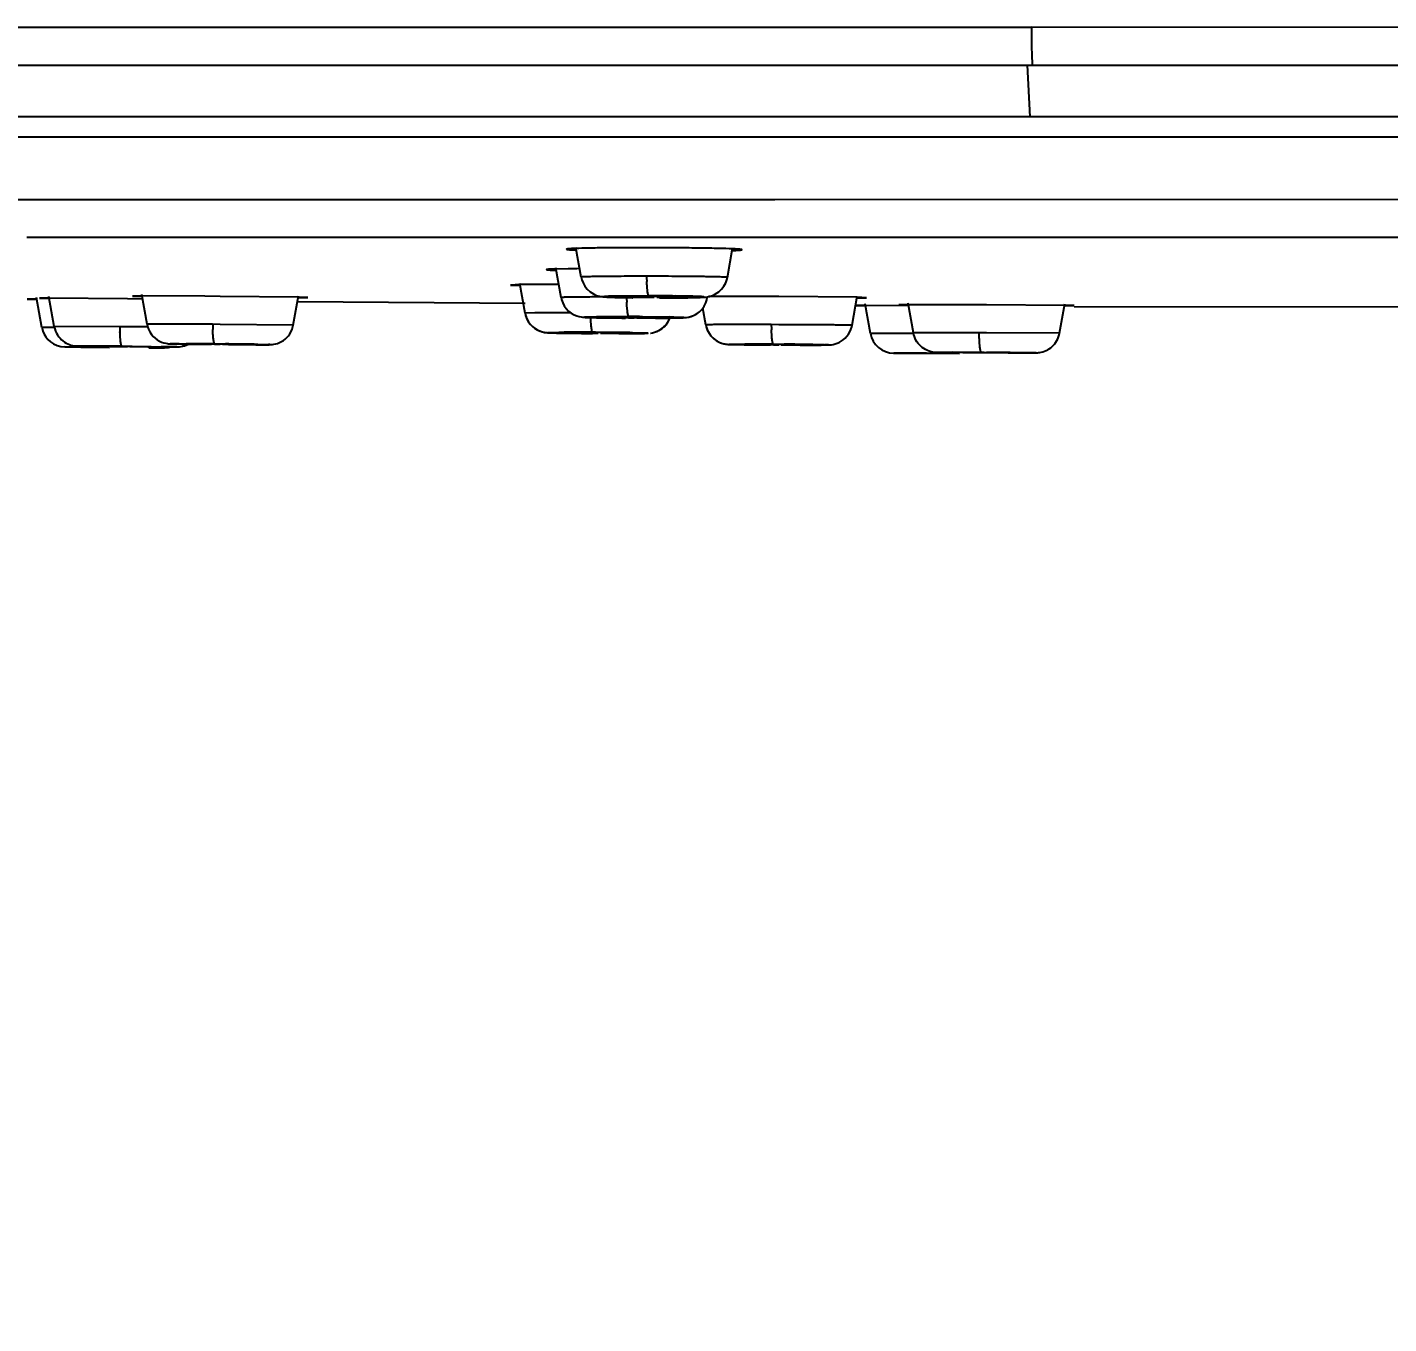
# Model space of a CAD drawing. Header units: millimetres. Extents: x 1236 to 1656, y -100 to 494.
# Drawn here: x 1486.97 to 1492.72, y 386.32 to 391.79 of the extents above; entities that cross this region are included whole.
import ezdxf

# ---------------------------------------------------------------- set-up
doc = ezdxf.new("R2010")
doc.units = ezdxf.units.MM
doc.header["$LTSCALE"] = 0.1
doc.layers.add('DIM', color=3, linetype='Continuous')
doc.styles.get("Standard").update_dxf_attribs({"font": 'arial.ttf'})
doc.dimstyles.new('ISO-25', dxfattribs={"dimtxt": 2.5, "dimasz": 2.5, "dimexe": 1.25, "dimexo": 0.625, "dimtad": 1, "dimlfac": 5, "dimtxsty": 'Standard', "dimcen": 2.5, "dimadec": 0, "dimazin": 0, "dimtfac": 1, "dimtmove": 0, "dimatfit": 3, "dimfxl": 0, "dimarcsym": 0})

# ---------------------------------------------------------------- blocks, each defined once
blk = doc.blocks.new('*D43')
at = {"layer": 'Defpoints', "color": 0}
for p in [(1473.7001, 391.7872), (1513.1783, 391.7885), (1513.1783, 382.0926)]:
    blk.add_point(p, dxfattribs=at)
at = {"layer": 'DIM', "color": 0, "lineweight": -2}
for p, q in [((1473.7001, 391.1622), (1473.7001, 380.8426)), ((1513.1783, 391.1635), (1513.1783, 380.8426)), ((1476.2001, 382.0926), (1510.6783, 382.0926))]:
    blk.add_line(p, q, dxfattribs=at)
at = {"layer": 'DIM', "color": 0}
for points in [[(1476.2001, 382.5093), (1476.2001, 381.676), (1473.7001, 382.0926)], [(1510.6783, 382.5093), (1510.6783, 381.676), (1513.1783, 382.0926)]]:
    blk.add_solid(points, dxfattribs=at)
at = {"layer": 'DIM', "color": 0, "insert": (1493.4392, 383.9941), "char_height": 2.5, "attachment_point": 5}
blk.add_mtext('197', dxfattribs=at)

msp = doc.modelspace()

# ---------------------------------------------------------------- linework, layer by layer
for p, q in [((1491.2116, 391.7923), (1477.2031, 391.7923)), ((1493.4392, 391.792), (1491.2117, 391.7931)), ((1491.192, 391.6327), (1491.2039, 391.4148)), ((1491.1921, 391.6327), (1491.2152, 391.6326)), ((1491.2152, 391.6326), (1493.4393, 391.6332)), ((1491.2039, 391.4147), (1479.9233, 391.4147)), ((1493.4394, 391.4149), (1491.204, 391.4148)), ((1474.1245, 391.3297), (1512.7541, 391.3297)), ((1489.1203, 391.0638), (1486.2625, 391.0639)), ((1489.161, 391.0638), (1489.1203, 391.0638)), ((1489.2051, 391.0638), (1489.161, 391.0638)), ((1489.2457, 391.0639), (1489.2051, 391.0638)), ((1489.5165, 391.0639), (1489.2457, 391.0639)), ((1489.6166, 391.0639), (1489.5165, 391.0639)), ((1489.7167, 391.064), (1489.6166, 391.0639)), ((1489.9024, 391.064), (1489.7167, 391.064)), ((1489.9872, 391.0641), (1489.9024, 391.064)), ((1490.0279, 391.0641), (1489.9872, 391.0641)), ((1490.1259, 391.0641), (1490.0279, 391.0641)), ((1493.028, 391.0651), (1490.1259, 391.0641)), ((1486.9672, 390.906), (1486.9793, 390.906)), ((1486.9793, 390.906), (1487.0202, 390.906)), ((1487.0202, 390.906), (1487.239, 390.9059)), ((1487.239, 390.9059), (1487.2916, 390.9059)), ((1487.2916, 390.9059), (1487.3211, 390.9059)), ((1487.3211, 390.9059), (1487.3391, 390.9059)), ((1487.3391, 390.9059), (1487.3715, 390.9059)), ((1487.3715, 390.9059), (1487.3916, 390.9059)), ((1487.3916, 390.9059), (1487.4125, 390.9059)), ((1487.4125, 390.9059), (1487.439, 390.9059)), ((1487.439, 390.9059), (1487.4916, 390.9059)), ((1487.4916, 390.9059), (1487.6481, 390.9059)), ((1487.6481, 390.9059), (1487.6838, 390.9059)), ((1487.6838, 390.9059), (1487.708, 390.9059)), ((1487.708, 390.9059), (1487.7605, 390.9059)), ((1487.7605, 390.9059), (1487.7837, 390.9059)), ((1487.7837, 390.9059), (1487.8837, 390.9059)), ((1487.8837, 390.9059), (1488.1528, 390.9059)), ((1488.1528, 390.9059), (1488.1937, 390.9059)), ((1488.1937, 390.9059), (1488.2956, 390.9059)), ((1488.2956, 390.9059), (1488.9041, 390.9059)), ((1488.9041, 390.9059), (1488.9684, 390.906)), ((1488.9684, 390.906), (1489.0094, 390.906)), ((1489.0094, 390.906), (1489.185, 390.906)), ((1489.185, 390.906), (1489.2469, 390.906)), ((1489.2469, 390.906), (1489.2802, 390.906)), ((1489.2802, 390.906), (1489.3802, 390.906)), ((1489.3802, 390.906), (1489.4326, 390.9061)), ((1489.4326, 390.9061), (1489.4751, 390.9061)), ((1489.4751, 390.9061), (1489.4802, 390.9061)), ((1489.4802, 390.9061), (1489.5326, 390.9061)), ((1489.5326, 390.9061), (1489.7497, 390.9061)), ((1489.7497, 390.9061), (1489.7569, 390.9061)), ((1489.7569, 390.9061), (1489.773, 390.9061)), ((1489.773, 390.9061), (1489.9872, 390.9062)), ((1489.9872, 390.9062), (1490.0148, 390.9062)), ((1490.0148, 390.9062), (1490.0438, 390.9062)), ((1490.0438, 390.9062), (1490.2438, 390.9063)), ((1490.2438, 390.9063), (1490.2657, 390.9063)), ((1490.2657, 390.9063), (1490.4684, 390.9064)), ((1490.4684, 390.9064), (1490.5133, 390.9064)), ((1490.5133, 390.9064), (1490.5234, 390.9064)), ((1490.5234, 390.9064), (1490.5543, 390.9064)), ((1490.5543, 390.9064), (1490.6089, 390.9064)), ((1490.6089, 390.9064), (1490.6496, 390.9065)), ((1490.6496, 390.9065), (1490.7754, 390.9065)), ((1490.7754, 390.9065), (1491.2087, 390.9067)), ((1491.2087, 390.9067), (1491.2427, 390.9067)), ((1491.2427, 390.9067), (1491.2498, 390.9067)), ((1491.2498, 390.9067), (1491.3906, 390.9068)), ((1491.3906, 390.9068), (1491.4312, 390.9068)), ((1491.4312, 390.9068), (1491.479, 390.9068)), ((1491.479, 390.9068), (1493.01, 390.9073)), ((1489.3083, 390.7377), (1489.2863, 390.8625)), ((1489.926, 390.7366), (1489.9478, 390.8605)), ((1489.2538, 390.7731), (1489.2012, 390.772)), ((1489.2237, 390.6515), (1489.2016, 390.7765)), ((1489.3083, 390.7377), (1489.3083, 390.7377)), ((1489.6172, 390.7413), (1489.5847, 390.7414)), ((1487.4524, 390.6585), (1487.413, 390.6579)), ((1487.413, 390.6579), (1487.4529, 390.6567)), ((1487.4746, 390.5391), (1487.4524, 390.6649)), ((1487.7189, 390.6572), (1487.4524, 390.6585)), ((1488.0923, 390.5354), (1488.114, 390.6584)), ((1489.0488, 390.706), (1489.0097, 390.7043)), ((1489.0097, 390.7043), (1489.0498, 390.7022)), ((1489.0979, 390.7065), (1489.0488, 390.706)), ((1489.0712, 390.586), (1489.0491, 390.7112)), ((1489.2133, 390.707), (1489.1947, 390.707)), ((1489.5948, 390.6588), (1489.4721, 390.658)), ((1490.4525, 390.5344), (1490.4743, 390.658)), ((1487.0078, 390.6443), (1486.9683, 390.6447)), ((1486.9683, 390.6447), (1487.0079, 390.6443)), ((1487.0299, 390.5257), (1487.0077, 390.6517)), ((1487.0603, 390.6487), (1487.0208, 390.6486)), ((1487.0208, 390.6486), (1487.0606, 390.6478)), ((1487.0824, 390.5296), (1487.0602, 390.6556)), ((1487.3916, 390.646), (1487.0603, 390.6487)), ((1487.4559, 390.6453), (1487.3916, 390.646)), ((1487.7838, 390.6566), (1487.7189, 390.6572)), ((1488.114, 390.6527), (1487.7838, 390.6566)), ((1488.1098, 390.6346), (1489.0716, 390.6277)), ((1488.1137, 390.6509), (1488.1534, 390.6514)), ((1488.1534, 390.6514), (1488.114, 390.6527)), ((1489.2237, 390.6515), (1489.2237, 390.6515)), ((1489.409, 390.6541), (1489.3887, 390.654)), ((1489.5192, 390.6552), (1489.5173, 390.6548)), ((1489.5812, 390.6565), (1489.5192, 390.6552)), ((1489.6277, 390.6525), (1489.7073, 390.6534)), ((1489.7073, 390.6534), (1489.7153, 390.6538)), ((1489.7153, 390.6538), (1489.7172, 390.6542)), ((1489.8413, 390.6499), (1489.7959, 390.6517)), ((1489.8348, 390.5364), (1489.8224, 390.6071)), ((1490.1438, 390.6556), (1490.079, 390.6559)), ((1490.4744, 390.6525), (1490.1438, 390.6556)), ((1490.4687, 390.6179), (1490.5083, 390.6177)), ((1490.4746, 390.6178), (1490.4687, 390.6179)), ((1490.474, 390.65), (1490.5137, 390.651)), ((1490.5137, 390.651), (1490.4744, 390.6525)), ((1490.5082, 390.6177), (1490.4746, 390.6178)), ((1490.5302, 390.4997), (1490.5081, 390.6248)), ((1490.691, 390.6169), (1490.5082, 390.6177)), ((1490.6896, 390.6211), (1490.6502, 390.6208)), ((1490.6502, 390.6208), (1490.6898, 390.6202)), ((1490.7116, 390.5027), (1490.6895, 390.6278)), ((1491.0206, 390.6203), (1490.9558, 390.6205)), ((1491.351, 390.6185), (1491.0206, 390.6203)), ((1491.3293, 390.5011), (1491.3511, 390.6249)), ((1491.3905, 390.618), (1491.351, 390.6185)), ((1491.351, 390.6177), (1491.3905, 390.618)), ((1491.3905, 390.6144), (1493.1111, 390.6112)), ((1489.112, 390.5871), (1489.0713, 390.586)), ((1489.1876, 390.5875), (1489.112, 390.5871)), ((1489.389, 390.5711), (1489.5101, 390.5715)), ((1489.4346, 390.5688), (1489.4326, 390.5685)), ((1489.4967, 390.5697), (1489.4346, 390.5688)), ((1489.5224, 390.5697), (1489.5326, 390.5696)), ((1489.5429, 390.5665), (1489.5326, 390.5665)), ((1489.6755, 390.5651), (1489.554, 390.5647)), ((1489.5552, 390.5713), (1489.6764, 390.5699)), ((1489.5685, 390.5665), (1489.6226, 390.567)), ((1489.6226, 390.567), (1489.6306, 390.5674)), ((1489.6306, 390.5674), (1489.6326, 390.5677)), ((1487.0332, 390.5257), (1487.03, 390.5257)), ((1487.0824, 390.5254), (1487.0332, 390.5257)), ((1487.3595, 390.5283), (1487.0825, 390.5296)), ((1487.3916, 390.5281), (1487.3595, 390.5283)), ((1487.4499, 390.5277), (1487.3916, 390.5281)), ((1487.478, 390.5275), (1487.4499, 390.5277)), ((1487.7516, 390.5386), (1487.4747, 390.5391)), ((1487.7838, 390.5384), (1487.7516, 390.5386)), ((1488.0923, 390.5354), (1487.7838, 390.5384)), ((1489.1667, 390.5031), (1489.1701, 390.5029)), ((1489.2822, 390.503), (1489.2802, 390.5028)), ((1489.2802, 390.5028), (1489.3569, 390.5013)), ((1489.3445, 390.5035), (1489.2822, 390.503)), ((1489.3802, 390.5034), (1489.3701, 390.5035)), ((1489.416, 390.501), (1489.4702, 390.5013)), ((1489.4802, 390.5018), (1489.4653, 390.5024)), ((1489.4702, 390.5013), (1489.4782, 390.5015)), ((1489.4782, 390.5015), (1489.4802, 390.5018)), ((1489.5703, 390.5002), (1489.5766, 390.5004)), ((1489.8349, 390.5365), (1489.8369, 390.5274)), ((1490.1438, 390.537), (1490.1115, 390.5371)), ((1490.6447, 390.4994), (1490.5302, 390.4997)), ((1490.7124, 390.4992), (1490.6447, 390.4994)), ((1490.9883, 390.5026), (1490.7116, 390.5028)), ((1491.0206, 390.5025), (1490.9883, 390.5026)), ((1491.3293, 390.5011), (1491.0206, 390.5025)), ((1487.1105, 390.4447), (1487.1273, 390.4431)), ((1487.1935, 390.4424), (1487.1274, 390.4431)), ((1487.1274, 390.4431), (1487.195, 390.4424)), ((1487.1835, 390.4468), (1487.1916, 390.4467)), ((1487.1916, 390.4467), (1487.227, 390.4462)), ((1487.2288, 390.4421), (1487.1935, 390.4424)), ((1487.195, 390.4424), (1487.2305, 390.4421)), ((1487.227, 390.4462), (1487.3181, 390.4451)), ((1487.2305, 390.4421), (1487.2707, 390.4417)), ((1487.2391, 390.442), (1487.3163, 390.4412)), ((1487.2707, 390.4417), (1487.2916, 390.4415)), ((1487.2937, 390.446), (1487.2916, 390.4459)), ((1487.2916, 390.4459), (1487.3674, 390.4449)), ((1487.3563, 390.4455), (1487.2937, 390.446)), ((1487.3181, 390.4451), (1487.3675, 390.4446)), ((1487.3821, 390.4453), (1487.3563, 390.4455)), ((1487.3674, 390.4449), (1487.3916, 390.4447)), ((1487.3688, 390.4457), (1487.413, 390.4453)), ((1487.3916, 390.4452), (1487.3821, 390.4453)), ((1487.412, 390.445), (1487.3916, 390.4452)), ((1487.4012, 390.4446), (1487.4269, 390.4443)), ((1487.4916, 390.444), (1487.412, 390.445)), ((1487.413, 390.4453), (1487.5345, 390.444)), ((1487.4269, 390.4443), (1487.4814, 390.444)), ((1487.4772, 390.4436), (1487.503, 390.4434)), ((1487.4814, 390.444), (1487.4895, 390.4439)), ((1487.4818, 390.4396), (1487.544, 390.439)), ((1487.4895, 390.4439), (1487.4916, 390.444)), ((1487.503, 390.4434), (1487.5518, 390.443)), ((1487.548, 390.4389), (1487.5097, 390.4393)), ((1487.544, 390.439), (1487.548, 390.4389)), ((1487.5518, 390.443), (1487.58, 390.4428)), ((1487.58, 390.4428), (1487.5921, 390.4428)), ((1487.5833, 390.456), (1487.5906, 390.4558)), ((1487.5906, 390.4558), (1487.6045, 390.4556)), ((1487.5921, 390.4428), (1487.5981, 390.4428)), ((1487.5981, 390.4428), (1487.601, 390.4428)), ((1487.6045, 390.4556), (1487.6224, 390.4553)), ((1487.6224, 390.4553), (1487.6452, 390.4549)), ((1487.6452, 390.4549), (1487.6736, 390.4546)), ((1487.6736, 390.4546), (1487.7072, 390.4542)), ((1487.6858, 390.4556), (1487.6838, 390.4555)), ((1487.6838, 390.4555), (1487.7597, 390.4543)), ((1487.7484, 390.4554), (1487.6858, 390.4556)), ((1487.7072, 390.4542), (1487.7453, 390.4538)), ((1487.7741, 390.4552), (1487.7484, 390.4554)), ((1487.7597, 390.4543), (1487.7838, 390.4541)), ((1487.761, 390.4559), (1487.8053, 390.4556)), ((1487.7838, 390.4551), (1487.7741, 390.4552)), ((1487.8044, 390.455), (1487.7838, 390.4551)), ((1487.7935, 390.454), (1487.8192, 390.4538)), ((1487.8838, 390.4537), (1487.8044, 390.455)), ((1487.8192, 390.4538), (1487.8736, 390.4536)), ((1487.8736, 390.4536), (1487.8817, 390.4536)), ((1487.8817, 390.4536), (1487.8838, 390.4537)), ((1487.9075, 390.4526), (1487.9336, 390.4525)), ((1487.9336, 390.4525), (1487.9549, 390.4524)), ((1487.9549, 390.4524), (1487.9665, 390.4524)), ((1487.9665, 390.4524), (1487.976, 390.4524)), ((1487.976, 390.4524), (1487.9835, 390.4525)), ((1487.9835, 390.4525), (1487.9894, 390.4525)), ((1489.9547, 390.453), (1489.9664, 390.4528)), ((1489.9664, 390.4528), (1489.9805, 390.4526)), ((1489.9805, 390.4526), (1489.9967, 390.4524)), ((1489.9967, 390.4524), (1490.0152, 390.4521)), ((1490.0152, 390.4521), (1490.0357, 390.4519)), ((1490.0357, 390.4519), (1490.0583, 390.4517)), ((1490.0459, 390.4534), (1490.0439, 390.4533)), ((1490.0439, 390.4533), (1490.1205, 390.4522)), ((1490.1081, 390.4537), (1490.0459, 390.4534)), ((1490.0583, 390.4517), (1490.0825, 390.4515)), ((1490.0825, 390.4515), (1490.1084, 390.4514)), ((1490.1205, 390.4522), (1490.1439, 390.452)), ((1490.1213, 390.4545), (1490.1656, 390.4543)), ((1490.1438, 390.4535), (1490.1337, 390.4536)), ((1490.1652, 390.4534), (1490.1438, 390.4535)), ((1490.2438, 390.4523), (1490.1652, 390.4534)), ((1490.1796, 390.4519), (1490.2338, 390.452)), ((1490.2338, 390.452), (1490.2418, 390.4522)), ((1490.2418, 390.4522), (1490.2438, 390.4523)), ((1490.2695, 390.4509), (1490.29, 390.4509)), ((1490.29, 390.4509), (1490.3077, 390.451)), ((1490.3077, 390.451), (1490.3225, 390.4511)), ((1490.3225, 390.4511), (1490.3345, 390.4512)), ((1490.6283, 390.4171), (1490.7712, 390.4165)), ((1490.6295, 390.417), (1490.7709, 390.4165)), ((1490.6597, 390.4169), (1490.6295, 390.417)), ((1490.6888, 390.4168), (1490.6597, 390.4169)), ((1490.7676, 390.4165), (1490.6888, 390.4168)), ((1490.7687, 390.4165), (1490.8168, 390.4163)), ((1490.7709, 390.4165), (1490.8168, 390.4164)), ((1490.7712, 390.4165), (1490.8168, 390.4163)), ((1490.8142, 390.4195), (1490.8168, 390.4163)), ((1490.8168, 390.4163), (1490.861, 390.4161)), ((1490.8493, 390.4162), (1490.8749, 390.4161)), ((1490.9427, 390.4192), (1490.8517, 390.4196)), ((1490.861, 390.4161), (1490.9068, 390.4159)), ((1490.8749, 390.4161), (1490.8967, 390.416)), ((1490.9226, 390.4198), (1490.9206, 390.4197)), ((1490.9206, 390.4197), (1490.9975, 390.4192)), ((1490.9848, 390.4197), (1490.9226, 390.4198)), ((1491.0104, 390.4196), (1490.9848, 390.4197)), ((1490.9958, 390.4227), (1490.9982, 390.4199)), ((1490.9975, 390.4192), (1491.0206, 390.4191)), ((1490.9982, 390.4199), (1491.0424, 390.4198)), ((1491.0104, 390.4196), (1491.0206, 390.4196)), ((1491.0421, 390.4195), (1491.0206, 390.4196)), ((1491.0307, 390.419), (1491.0564, 390.4189)), ((1491.1206, 390.4189), (1491.0421, 390.4195)), ((1491.0424, 390.4198), (1491.164, 390.4192)), ((1491.1105, 390.4189), (1491.1186, 390.4189)), ((1491.112, 390.4184), (1491.1649, 390.4183)), ((1491.1186, 390.4189), (1491.1206, 390.4189)), ((1491.1649, 390.4183), (1491.2023, 390.4183)), ((1491.2023, 390.4183), (1491.2192, 390.4183)), ((1491.2192, 390.4183), (1491.2276, 390.4184)), ((1491.2276, 390.4184), (1491.2305, 390.4184))]:
    msp.add_line(p, q)
for points in [[(1489.3084, 390.7377), (1489.311, 390.7267), (1489.3162, 390.713), (1489.3239, 390.6992), (1489.3341, 390.6864), (1489.3466, 390.6753), (1489.3601, 390.6666), (1489.3737, 390.6606), (1489.3857, 390.6571), (1489.394, 390.6556), (1489.4004, 390.6548), (1489.4058, 390.6543), (1489.411, 390.654), (1489.4169, 390.6536), (1489.4236, 390.6533), (1489.4314, 390.653), (1489.4402, 390.6527), (1489.4501, 390.6524), (1489.4611, 390.6521), (1489.4731, 390.6518), (1489.4863, 390.6516), (1489.5009, 390.6513), (1489.5167, 390.6511), (1489.5251, 390.651)], [(1489.8764, 390.6667), (1489.8897, 390.6756), (1489.9017, 390.6869), (1489.9114, 390.6996), (1489.9188, 390.7132), (1489.9237, 390.7267), (1489.9259, 390.7366)], [(1489.7828, 390.6514), (1489.7932, 390.6517), (1489.8024, 390.6519), (1489.8105, 390.6522), (1489.8175, 390.6525), (1489.8237, 390.6529), (1489.8291, 390.6532), (1489.8347, 390.6538), (1489.8416, 390.6547), (1489.8504, 390.6564), (1489.8627, 390.6602), (1489.8764, 390.6667)], [(1489.2237, 390.6515), (1489.2257, 390.6428), (1489.2302, 390.6297), (1489.2368, 390.6169), (1489.2452, 390.6051), (1489.2553, 390.5946), (1489.2664, 390.5859), (1489.2782, 390.5791), (1489.2895, 390.5743), (1489.2996, 390.5714), (1489.3079, 390.5697), (1489.3136, 390.569), (1489.318, 390.5686), (1489.3221, 390.5683), (1489.3262, 390.568), (1489.3309, 390.5678), (1489.3361, 390.5676), (1489.342, 390.5674), (1489.3486, 390.5672), (1489.356, 390.5669), (1489.3641, 390.5667)], [(1489.6971, 390.6504), (1489.7141, 390.6505), (1489.73, 390.6506), (1489.7449, 390.6508), (1489.7587, 390.651), (1489.7714, 390.6512), (1489.7828, 390.6514)], [(1489.8083, 390.5917), (1489.8194, 390.603), (1489.8284, 390.6156), (1489.8352, 390.6289), (1489.8396, 390.6421), (1489.8413, 390.6499)], [(1489.0712, 390.586), (1489.0742, 390.5739), (1489.0793, 390.5605), (1489.0863, 390.5483), (1489.0946, 390.5374), (1489.1039, 390.528), (1489.114, 390.5203), (1489.1247, 390.5141), (1489.1352, 390.5095), (1489.1452, 390.5064), (1489.1537, 390.5046), (1489.1595, 390.5038), (1489.164, 390.5033)], [(1489.0713, 390.586), (1489.0738, 390.5751), (1489.0788, 390.5619), (1489.0854, 390.5497), (1489.0934, 390.5388), (1489.1025, 390.5294), (1489.1123, 390.5215), (1489.1227, 390.5151), (1489.1331, 390.5103), (1489.1433, 390.5069), (1489.152, 390.5049), (1489.1583, 390.5039), (1489.1632, 390.5034), (1489.1676, 390.5031)], [(1489.3641, 390.5667), (1489.3729, 390.5665), (1489.3824, 390.5663), (1489.3925, 390.5661), (1489.4033, 390.566), (1489.4147, 390.5658), (1489.4268, 390.5656), (1489.4394, 390.5655), (1489.4526, 390.5653), (1489.4664, 390.5652), (1489.4806, 390.5651), (1489.4953, 390.565)], [(1489.6182, 390.5051), (1489.6284, 390.5087), (1489.6385, 390.5135), (1489.6485, 390.5198), (1489.658, 390.5276), (1489.6669, 390.5369), (1489.6749, 390.5478), (1489.6814, 390.5599), (1489.6863, 390.5731)], [(1489.6219, 390.5647), (1489.6374, 390.5648), (1489.652, 390.5649), (1489.6655, 390.565), (1489.6781, 390.5651), (1489.6897, 390.5652), (1489.7002, 390.5654)], [(1489.7002, 390.5654), (1489.7096, 390.5656), (1489.718, 390.5658), (1489.7254, 390.566)], [(1489.7254, 390.566), (1489.7319, 390.5662), (1489.7374, 390.5664), (1489.7424, 390.5667), (1489.747, 390.567), (1489.7524, 390.5675), (1489.7604, 390.5687), (1489.7704, 390.5711), (1489.7827, 390.5755), (1489.7959, 390.5825), (1489.8083, 390.5917)], [(1489.7543, 390.5677), (1489.763, 390.5692), (1489.7735, 390.572), (1489.7851, 390.5766), (1489.7971, 390.5833), (1489.8085, 390.5918)], [(1487.03, 390.5257), (1487.0308, 390.5217), (1487.0343, 390.5093), (1487.0397, 390.4971), (1487.0469, 390.4852), (1487.056, 390.4741), (1487.067, 390.4641)], [(1487.0825, 390.5296), (1487.0827, 390.5284), (1487.085, 390.5189), (1487.0881, 390.5099), (1487.0919, 390.5015), (1487.0964, 390.4936), (1487.1015, 390.4863), (1487.1071, 390.4797), (1487.113, 390.4736), (1487.1193, 390.4683), (1487.1258, 390.4636), (1487.1326, 390.4595), (1487.1394, 390.4561), (1487.1462, 390.4532), (1487.1529, 390.451), (1487.1595, 390.4493), (1487.1656, 390.4482), (1487.1707, 390.4475), (1487.1747, 390.4472), (1487.1769, 390.447), (1487.1782, 390.447), (1487.1795, 390.4469), (1487.1807, 390.4469), (1487.1835, 390.4468)], [(1487.4747, 390.5391), (1487.4767, 390.53), (1487.481, 390.5177), (1487.4866, 390.5063), (1487.4934, 390.4962), (1487.5009, 390.4873), (1487.5091, 390.4797), (1487.5177, 390.4732), (1487.5267, 390.4679), (1487.5359, 390.4636), (1487.5449, 390.4605), (1487.5536, 390.4584), (1487.5608, 390.4572), (1487.5654, 390.4567), (1487.5685, 390.4565), (1487.5708, 390.4564), (1487.5728, 390.4563), (1487.575, 390.4562), (1487.5774, 390.4561), (1487.5833, 390.456)], [(1487.9894, 390.4525), (1487.9918, 390.4526), (1487.994, 390.4526), (1487.9965, 390.4527), (1487.9997, 390.4529), (1488.004, 390.4533), (1488.0105, 390.4541), (1488.0181, 390.4557), (1488.0259, 390.4581), (1488.0341, 390.4612), (1488.0423, 390.4653), (1488.0503, 390.4702), (1488.0578, 390.476), (1488.065, 390.4825), (1488.0716, 390.49), (1488.0777, 390.4984), (1488.0831, 390.5077), (1488.0875, 390.5179), (1488.0909, 390.5288), (1488.0923, 390.5354)], [(1489.1697, 390.5029), (1489.1731, 390.5028), (1489.1769, 390.5026), (1489.1812, 390.5025), (1489.1861, 390.5023), (1489.1917, 390.5022), (1489.1979, 390.502), (1489.2048, 390.5018), (1489.2124, 390.5017)], [(1489.2124, 390.5017), (1489.2205, 390.5015), (1489.2292, 390.5014), (1489.2385, 390.5012), (1489.2484, 390.5011), (1489.2591, 390.5009), (1489.2705, 390.5008), (1489.2827, 390.5006), (1489.2957, 390.5005), (1489.3094, 390.5004), (1489.3237, 390.5002), (1489.3386, 390.5001), (1489.3569, 390.5)], [(1489.4673, 390.4996), (1489.4827, 390.4996), (1489.4972, 390.4996), (1489.5107, 390.4997), (1489.5232, 390.4997), (1489.5348, 390.4998), (1489.5452, 390.4999)], [(1489.5452, 390.4999), (1489.5546, 390.5), (1489.5629, 390.5001), (1489.5703, 390.5002)], [(1489.5766, 390.5004), (1489.5821, 390.5005), (1489.5869, 390.5007), (1489.5911, 390.5008)], [(1489.6016, 390.5017), (1489.609, 390.5029), (1489.6182, 390.5051)], [(1489.6021, 390.5017), (1489.6094, 390.5029), (1489.6188, 390.5053)], [(1489.6188, 390.5053), (1489.6292, 390.509), (1489.6392, 390.5139), (1489.6491, 390.5202), (1489.6585, 390.528), (1489.6673, 390.5373), (1489.6687, 390.5394)], [(1489.8349, 390.5365), (1489.8376, 390.5252), (1489.8424, 390.5124), (1489.8486, 390.5007), (1489.856, 390.4904), (1489.8642, 390.4816), (1489.873, 390.4741), (1489.8824, 390.4678), (1489.892, 390.4628), (1489.9017, 390.4589), (1489.9107, 390.4564), (1489.9185, 390.4549), (1489.9248, 390.4541), (1489.9287, 390.4538), (1489.9318, 390.4536), (1489.9348, 390.4535), (1489.9378, 390.4534), (1489.9413, 390.4533), (1489.9452, 390.4532), (1489.9547, 390.453)], [(1489.8369, 390.5274), (1489.8413, 390.5148), (1489.847, 390.5033), (1489.854, 390.493), (1489.8617, 390.4841), (1489.87, 390.4764), (1489.8789, 390.4699), (1489.8881, 390.4646), (1489.8975, 390.4604), (1489.9065, 390.4575), (1489.9148, 390.4555), (1489.9217, 390.4545), (1489.926, 390.454), (1489.9267, 390.454)], [(1490.3345, 390.4512), (1490.3395, 390.4512), (1490.3439, 390.4513), (1490.3477, 390.4514), (1490.3511, 390.4514), (1490.3541, 390.4515), (1490.3571, 390.4517), (1490.3608, 390.4519), (1490.3665, 390.4525), (1490.3736, 390.4537), (1490.3816, 390.4556), (1490.3903, 390.4586), (1490.3988, 390.4624), (1490.4073, 390.4672), (1490.4156, 390.473), (1490.4235, 390.4799), (1490.4309, 390.4878), (1490.4375, 390.4967), (1490.4431, 390.5064), (1490.4477, 390.5168), (1490.4511, 390.5278), (1490.4525, 390.5344)], [(1491.2305, 390.4184), (1491.2317, 390.4184), (1491.2333, 390.4185), (1491.2359, 390.4186), (1491.2397, 390.4189), (1491.2454, 390.4196), (1491.252, 390.4208), (1491.2589, 390.4225), (1491.2659, 390.4249), (1491.2727, 390.4277), (1491.2794, 390.4311), (1491.2859, 390.4351), (1491.2922, 390.4396), (1491.2982, 390.4446), (1491.3038, 390.4502), (1491.3091, 390.4564), (1491.314, 390.4631), (1491.3184, 390.4702), (1491.3222, 390.4779), (1491.3253, 390.486), (1491.3279, 390.4945), (1491.3293, 390.5011)], [(1487.067, 390.4641), (1487.0799, 390.4557), (1487.0944, 390.449), (1487.1105, 390.4447)], [(1487.5481, 390.4389), (1487.5648, 390.4401), (1487.5759, 390.4429)], [(1487.601, 390.4428), (1487.6025, 390.4429), (1487.6043, 390.4429), (1487.6071, 390.443), (1487.6121, 390.4434), (1487.6184, 390.4443), (1487.6254, 390.4458), (1487.6327, 390.4478), (1487.6398, 390.4505)], [(1487.6398, 390.4505), (1487.6467, 390.4537), (1487.6489, 390.4549)], [(1487.8659, 390.4528), (1487.877, 390.4527), (1487.9075, 390.4526)], [(1490.2338, 390.4509), (1490.2463, 390.4509), (1490.2695, 390.4509)]]:
    msp.add_lwpolyline(points)
for centre, radius, start, end in [((1489.5549, 367.9985), 22.8635, 89.84365, 89.98789), ((1489.3821, 381.3418), 9.4321, 90.48808, 90.7792), ((1489.2479, 389.0604), 1.7123, 91.56067, 91.96985), ((1490.4229, 390.7561), 0.8383, 181.00441, 182.47588), ((1489.2137, 374.9356), 15.7714, 90.06887, 90.42047), ((1489.5886, 380.5815), 10.0773, 89.32257, 89.96468), ((1489.6277, 398.3689), 7.7186, 268.9467, 269.24519), ((1490.3595, 390.6679), 0.8594, 180.92009, 182.3593), ((1489.6036, 386.0434), 4.6131, 89.96046, 90.27831), ((1489.6306, 395.4838), 4.8313, 269.53204, 269.84175), ((1489.6034, 385.6752), 4.9813, 89.84108, 89.96131), ((1489.6037, 385.7924), 4.8641, 89.58114, 89.84092), ((1489.9402, 367.9961), 22.6601, 89.95469, 90.2358), ((1489.9261, 350.8423), 39.8139, 89.78004, 89.95393), ((1490.6714, 319.4289), 71.1922, 89.771065, 89.985359), ((1489.2525, 363.5352), 27.0524, 89.97602, 90.13757), ((1489.5086, 384.6974), 5.8723, 89.8661, 90.11604), ((1489.557, 396.7379), 6.1715, 269.55309, 269.77381), ((1489.4794, 377.2267), 13.3449, 89.67441, 89.86799), ((1489.5082, 384.3804), 6.1893, 89.57226, 89.77355), ((1489.5566, 396.4388), 5.8724, 269.8661, 270.11604), ((1488.208, 390.5352), 0.8485, 180.46499, 181.96871), ((1488.5973, 390.5465), 0.8457, 180.53937, 182.04543), ((1489.2966, 378.1394), 12.3655, 89.71718, 90.27916), ((1489.3373, 382.4412), 8.0623, 89.7667, 89.94893), ((1489.4245, 398.9716), 8.4706, 269.54284, 269.70048), ((1489.2838, 372.2037), 18.3012, 89.6301, 89.76886), ((1489.3362, 382.0768), 8.4267, 89.52307, 89.70085), ((1489.4232, 398.5634), 8.0624, 269.76671, 269.94894), ((1489.2811, 372.4626), 18.0424, 89.34284, 89.6161), ((1489.3673, 385.3239), 5.1795, 89.0908, 89.5679), ((1489.4191, 388.5337), 1.9692, 88.65691, 89.11735), ((1489.4762, 399.1389), 8.6393, 270.07428, 270.31007), ((1489.3782, 381.3134), 9.191, 89.09428, 89.31541), ((1490.9472, 390.5485), 0.8358, 180.78402, 182.30635), ((1490.6287, 390.517), 0.1, 189.92352, 269.73554), ((1486.8592, 337.7013), 52.7468, 89.4465, 89.57836), ((1487.5339, 364.1887), 26.2682, 89.50463, 89.76936), ((1487.5033, 358.2539), 32.2031, 89.24654, 89.46267), ((1490.0325, 371.6429), 18.8118, 89.72935, 90.09878), ((1490.0828, 378.1837), 12.2699, 89.76188, 89.88164), ((1490.2049, 402.7218), 12.27, 269.76189, 269.88164), ((1490.0327, 367.3141), 23.1406, 89.37002, 89.67094), ((1490.7868, 335.2868), 55.1335, 89.78037, 89.90642), ((1491.1099, 407.5724), 17.1536, 269.82121, 270.00216)]:
    msp.add_arc(centre, radius, start, end)
for points, knots in [([(1491.2152, 391.6326), (1491.2139, 391.6575), (1491.2122, 391.7106), (1491.2116, 391.7638), (1491.2116, 391.7921)], [0, 0, 0, 0, 0.468496, 1, 1, 1, 1]), ([(1474.1563, 391.6329), (1474.2057, 391.6307), (1474.2826, 391.628), (1474.391, 391.6276), (1474.4864, 391.6291), (1474.5973, 391.6313), (1474.7287, 391.6332), (1474.8864, 391.6344), (1475.0769, 391.6347), (1475.3074, 391.6342), (1475.5848, 391.6336), (1475.9149, 391.6333), (1476.4704, 391.633), (1477.307, 391.6327), (1478.2341, 391.6326), (1479.0766, 391.6327), (1479.7724, 391.6331), (1480.5019, 391.6336), (1481.2586, 391.634), (1482.0367, 391.6339), (1482.8316, 391.6337), (1483.6397, 391.6331), (1484.4582, 391.6326), (1485.2849, 391.6325), (1486.1181, 391.6327), (1486.9563, 391.633), (1488.0811, 391.6331), (1489.4934, 391.6331), (1490.625, 391.6329), (1491.192, 391.6327)], [0, 0, 0, 0, 0.008693, 0.013563, 0.019077, 0.025498, 0.033098, 0.042221, 0.053265, 0.066647, 0.082803, 0.102116, 0.124783, 0.180626, 0.249442, 0.288037, 0.329006, 0.371968, 0.416503, 0.462256, 0.508988, 0.556479, 0.60457, 0.653132, 0.702062, 0.751286, 0.800738, 0.900141, 1, 1, 1, 1]), ([(1489.2869, 390.8588), (1489.2839, 390.8587), (1489.2781, 390.8585), (1489.27, 390.8581), (1489.2631, 390.8577), (1489.2574, 390.8573), (1489.253, 390.8569), (1489.2499, 390.8566), (1489.248, 390.8562), (1489.2472, 390.8559), (1489.2469, 390.8557), (1489.2469, 390.8556)], [0, 0, 0, 0, 0.229843, 0.430709, 0.602001, 0.743131, 0.853528, 0.932714, 0.980757, 0.993502, 1, 1, 1, 1]), ([(1489.2469, 390.8556), (1489.2469, 390.8555), (1489.2472, 390.8553), (1489.2477, 390.8551), (1489.2485, 390.8549), (1489.2502, 390.8546), (1489.2531, 390.8542), (1489.2575, 390.8538), (1489.2632, 390.8534), (1489.2701, 390.853), (1489.2781, 390.8525), (1489.2839, 390.8523), (1489.287, 390.8522)], [0, 0, 0, 0, 0.006802, 0.019962, 0.040513, 0.068686, 0.148175, 0.258636, 0.39966, 0.570645, 0.770969, 1, 1, 1, 1]), ([(1489.5597, 390.862), (1489.5316, 390.862), (1489.4782, 390.8619), (1489.4034, 390.8613), (1489.3406, 390.8603), (1489.3031, 390.8594), (1489.2869, 390.8588)], [0, 0, 0, 0, 0.308568, 0.58768, 0.822514, 1, 1, 1, 1]), ([(1489.9478, 390.857), (1489.9285, 390.8578), (1489.883, 390.8591), (1489.8064, 390.8605), (1489.7156, 390.8615), (1489.6509, 390.8618), (1489.6172, 390.8619)], [0, 0, 0, 0, 0.175201, 0.412751, 0.695023, 1, 1, 1, 1]), ([(1489.9471, 390.8503), (1489.9502, 390.8504), (1489.9559, 390.8506), (1489.9639, 390.851), (1489.9707, 390.8514), (1489.9764, 390.8518), (1489.9808, 390.8522), (1489.9838, 390.8525), (1489.9855, 390.8528), (1489.9864, 390.853), (1489.9869, 390.8532), (1489.9872, 390.8534), (1489.9872, 390.8535)], [0, 0, 0, 0, 0.227057, 0.425988, 0.596124, 0.736805, 0.847448, 0.927875, 0.956788, 0.978232, 0.992385, 1, 1, 1, 1]), ([(1489.9872, 390.8535), (1489.9873, 390.8537), (1489.9861, 390.8542), (1489.9846, 390.8544), (1489.9813, 390.8549), (1489.9771, 390.8553), (1489.9714, 390.8558), (1489.9646, 390.8562), (1489.9566, 390.8566), (1489.9508, 390.8569), (1489.9478, 390.857)], [0, 0, 0, 0, 0.016925, 0.063439, 0.14179, 0.251891, 0.393286, 0.565461, 0.76788, 1, 1, 1, 1]), ([(1489.189, 390.7717), (1489.1869, 390.7716), (1489.183, 390.7714), (1489.1776, 390.7712), (1489.173, 390.771), (1489.1692, 390.7707), (1489.1662, 390.7705), (1489.1642, 390.7702), (1489.1629, 390.77), (1489.1624, 390.7698), (1489.1622, 390.7697), (1489.1622, 390.7696)], [0, 0, 0, 0, 0.231991, 0.434132, 0.605861, 0.746629, 0.856124, 0.93436, 0.981548, 0.993873, 1, 1, 1, 1]), ([(1489.1622, 390.7696), (1489.1622, 390.7695), (1489.1625, 390.7694), (1489.163, 390.7692), (1489.1638, 390.7691), (1489.165, 390.7689), (1489.1664, 390.7687), (1489.169, 390.7685), (1489.173, 390.7682), (1489.1787, 390.7678), (1489.1856, 390.7675), (1489.1937, 390.7671), (1489.1995, 390.7669), (1489.2026, 390.7668)], [0, 0, 0, 0, 0.006103, 0.019059, 0.039582, 0.067821, 0.103838, 0.147643, 0.2584, 0.399577, 0.570616, 0.770949, 1, 1, 1, 1]), ([(1489.5847, 390.7414), (1489.5663, 390.7414), (1489.5303, 390.7414), (1489.486, 390.7412), (1489.4525, 390.741), (1489.4294, 390.7408), (1489.4078, 390.7406), (1489.388, 390.7404), (1489.3701, 390.7401), (1489.3543, 390.7399), (1489.3407, 390.7395), (1489.3308, 390.7393), (1489.3241, 390.739), (1489.32, 390.7389), (1489.3165, 390.7387), (1489.3136, 390.7385), (1489.3114, 390.7383), (1489.3098, 390.7381), (1489.3088, 390.738), (1489.3084, 390.7379), (1489.3083, 390.7378), (1489.3083, 390.7377)], [0, 0, 0, 0, 0.200267, 0.390675, 0.479758, 0.563724, 0.641937, 0.713761, 0.778572, 0.835865, 0.885202, 0.926143, 0.943329, 0.958263, 0.970929, 0.981312, 0.989402, 0.995189, 0.998675, 0.999575, 1, 1, 1, 1]), ([(1489.5948, 390.6588), (1489.5942, 390.6589), (1489.5934, 390.6599), (1489.5926, 390.6614), (1489.5915, 390.6641), (1489.5904, 390.6689), (1489.5891, 390.676), (1489.5879, 390.685), (1489.5865, 390.6998), (1489.5858, 390.7116), (1489.5854, 390.7199)], [0, 0, 0, 0, 0.02935, 0.053127, 0.084161, 0.169872, 0.287044, 0.433433, 0.605414, 1, 1, 1, 1]), ([(1489.926, 390.7366), (1489.926, 390.7366), (1489.9258, 390.7367), (1489.9255, 390.7368), (1489.9251, 390.7369), (1489.9241, 390.737), (1489.9224, 390.7372), (1489.9198, 390.7374), (1489.9165, 390.7376), (1489.9124, 390.7378), (1489.9077, 390.738), (1489.9, 390.7383), (1489.8886, 390.7386), (1489.8731, 390.739), (1489.8551, 390.7394), (1489.8348, 390.7397), (1489.8125, 390.74), (1489.7882, 390.7403), (1489.7623, 390.7406), (1489.7252, 390.7409), (1489.6767, 390.7412), (1489.6373, 390.7413), (1489.6172, 390.7413)], [0, 0, 0, 0, 0.000449, 0.001413, 0.002962, 0.005105, 0.011176, 0.019614, 0.030395, 0.043494, 0.058884, 0.076537, 0.118511, 0.168999, 0.227438, 0.293264, 0.3659, 0.444652, 0.528767, 0.617489, 0.805359, 1, 1, 1, 1]), ([(1489.4721, 390.658), (1489.467, 390.6579), (1489.4573, 390.6578), (1489.4437, 390.6574), (1489.4337, 390.6571), (1489.4266, 390.6569), (1489.4222, 390.6567), (1489.4183, 390.6565), (1489.4149, 390.6563), (1489.4121, 390.6561), (1489.4099, 390.6559), (1489.4083, 390.6557), (1489.4072, 390.6555), (1489.4068, 390.6553), (1489.4066, 390.6552), (1489.4066, 390.655), (1489.4068, 390.6549), (1489.4071, 390.6548), (1489.4075, 390.6547), (1489.4081, 390.6546), (1489.4092, 390.6545), (1489.4109, 390.6543), (1489.4134, 390.654), (1489.4165, 390.6538), (1489.4202, 390.6536), (1489.4244, 390.6534), (1489.4312, 390.6531), (1489.441, 390.6527), (1489.4599, 390.6522), (1489.4751, 390.6519), (1489.4858, 390.6517)], [0, 0, 0, 0, 0.106447, 0.200191, 0.280078, 0.314605, 0.345427, 0.372477, 0.395687, 0.41499, 0.430322, 0.441632, 0.448938, 0.451125, 0.452412, 0.453185, 0.454452, 0.456614, 0.459747, 0.463873, 0.469001, 0.48228, 0.499605, 0.520979, 0.546357, 0.575657, 0.608798, 0.686272, 0.778115, 1, 1, 1, 1]), ([(1489.6389, 390.6503), (1489.65, 390.6503), (1489.6718, 390.6503), (1489.7035, 390.6505), (1489.733, 390.6507), (1489.7595, 390.651), (1489.7821, 390.6515), (1489.7983, 390.6519), (1489.809, 390.6523), (1489.8152, 390.6526), (1489.8201, 390.6529), (1489.8236, 390.6532), (1489.8258, 390.6535), (1489.8268, 390.6537), (1489.8272, 390.6538), (1489.8272, 390.654), (1489.8271, 390.6541), (1489.8269, 390.6542), (1489.8265, 390.6543), (1489.8258, 390.6545), (1489.8247, 390.6546), (1489.8233, 390.6548), (1489.8215, 390.655), (1489.8194, 390.6551), (1489.8159, 390.6554), (1489.8107, 390.6557), (1489.8035, 390.656), (1489.7951, 390.6563), (1489.7815, 390.6567), (1489.7618, 390.6572), (1489.7358, 390.6577), (1489.7174, 390.658), (1489.7077, 390.6581)], [0, 0, 0, 0, 0.10792, 0.212005, 0.308807, 0.395354, 0.469545, 0.529412, 0.553519, 0.573584, 0.589495, 0.601141, 0.608439, 0.61047, 0.611486, 0.611762, 0.612143, 0.612748, 0.613607, 0.616121, 0.61972, 0.624411, 0.630198, 0.637084, 0.645067, 0.664269, 0.687674, 0.715148, 0.746555, 0.820433, 0.906252, 1, 1, 1, 1]), ([(1489.3887, 390.654), (1489.3768, 390.654), (1489.354, 390.6539), (1489.3218, 390.6537), (1489.2973, 390.6535), (1489.2798, 390.6533), (1489.2684, 390.6531), (1489.2582, 390.653), (1489.2492, 390.6528), (1489.2416, 390.6526), (1489.2353, 390.6524), (1489.2309, 390.6522), (1489.2281, 390.6521), (1489.2266, 390.652), (1489.2254, 390.6519), (1489.2244, 390.6518), (1489.224, 390.6517), (1489.2237, 390.6516), (1489.2237, 390.6515)], [0, 0, 0, 0, 0.21659, 0.412894, 0.585441, 0.66178, 0.731066, 0.793001, 0.847284, 0.893616, 0.931719, 0.961461, 0.973173, 0.982768, 0.990239, 0.995581, 0.998801, 1, 1, 1, 1]), ([(1489.5101, 390.5715), (1489.5095, 390.5716), (1489.5087, 390.5725), (1489.5079, 390.574), (1489.5069, 390.5767), (1489.5057, 390.5814), (1489.5044, 390.5886), (1489.5033, 390.5976), (1489.5019, 390.6124), (1489.5012, 390.6243), (1489.5008, 390.6325)], [0, 0, 0, 0, 0.028821, 0.052299, 0.083066, 0.168402, 0.285442, 0.431949, 0.604278, 1, 1, 1, 1]), ([(1489.5173, 390.6548), (1489.5173, 390.6547), (1489.5174, 390.6547), (1489.5176, 390.6546), (1489.5181, 390.6545), (1489.519, 390.6544), (1489.5205, 390.6543), (1489.5228, 390.6541), (1489.5257, 390.6539), (1489.5292, 390.6538), (1489.5334, 390.6536), (1489.5399, 390.6534), (1489.5494, 390.6532), (1489.562, 390.653), (1489.5761, 390.6528), (1489.586, 390.6527), (1489.5911, 390.6526)], [0, 0, 0, 0, 0.00161, 0.005242, 0.01108, 0.019133, 0.041809, 0.073081, 0.11273, 0.160529, 0.21625, 0.279583, 0.42717, 0.599348, 0.792088, 1, 1, 1, 1]), ([(1489.7172, 390.6542), (1489.7172, 390.6543), (1489.7171, 390.6543), (1489.7168, 390.6544), (1489.7164, 390.6545), (1489.7154, 390.6546), (1489.7138, 390.6548), (1489.7114, 390.6549), (1489.7082, 390.6551), (1489.7045, 390.6552), (1489.7001, 390.6554), (1489.6932, 390.6556), (1489.6832, 390.6558), (1489.6699, 390.6561), (1489.655, 390.6563), (1489.6447, 390.6564), (1489.6393, 390.6564)], [0, 0, 0, 0, 0.001602, 0.005258, 0.011144, 0.019264, 0.042129, 0.073652, 0.113604, 0.161748, 0.217841, 0.281521, 0.429604, 0.601873, 0.794021, 1, 1, 1, 1]), ([(1489.3875, 390.5663), (1489.3826, 390.5664), (1489.3733, 390.5666), (1489.3601, 390.5669), (1489.3488, 390.5672), (1489.3405, 390.5675), (1489.3349, 390.5677), (1489.3314, 390.5679), (1489.3285, 390.5681), (1489.3261, 390.5682), (1489.3244, 390.5684), (1489.3234, 390.5685), (1489.3228, 390.5686), (1489.3223, 390.5687), (1489.322, 390.5688), (1489.3218, 390.5688), (1489.3217, 390.569), (1489.3219, 390.5691), (1489.3223, 390.5692), (1489.3231, 390.5693), (1489.3245, 390.5695), (1489.3265, 390.5696), (1489.329, 390.5698), (1489.3334, 390.57), (1489.3402, 390.5702), (1489.3498, 390.5705), (1489.3663, 390.5708), (1489.3796, 390.571), (1489.389, 390.5711)], [0, 0, 0, 0, 0.111283, 0.210082, 0.295373, 0.36637, 0.396284, 0.422355, 0.444495, 0.462617, 0.476646, 0.482125, 0.486582, 0.490025, 0.492465, 0.493938, 0.494641, 0.495603, 0.497463, 0.504155, 0.514894, 0.5297, 0.548563, 0.571413, 0.628739, 0.701005, 0.787529, 1, 1, 1, 1]), ([(1489.3577, 390.5048), (1489.3571, 390.5049), (1489.3562, 390.5058), (1489.3555, 390.5072), (1489.3544, 390.5099), (1489.3533, 390.5146), (1489.3514, 390.5252), (1489.3497, 390.5423), (1489.3488, 390.5571), (1489.3485, 390.5653)], [0, 0, 0, 0, 0.028341, 0.051509, 0.081977, 0.166817, 0.283585, 0.602661, 1, 1, 1, 1]), ([(1489.4326, 390.5685), (1489.4326, 390.5684), (1489.4328, 390.5684), (1489.433, 390.5683), (1489.4335, 390.5683), (1489.4344, 390.5682), (1489.436, 390.568), (1489.4384, 390.5679), (1489.4414, 390.5678), (1489.4451, 390.5677), (1489.4493, 390.5675), (1489.4561, 390.5674), (1489.4659, 390.5672), (1489.4789, 390.567), (1489.4935, 390.5668), (1489.5036, 390.5667), (1489.5089, 390.5666)], [0, 0, 0, 0, 0.001459, 0.005044, 0.010874, 0.018941, 0.041696, 0.073097, 0.112915, 0.160916, 0.216862, 0.280413, 0.428333, 0.600627, 0.793109, 1, 1, 1, 1]), ([(1489.6326, 390.5677), (1489.6326, 390.5677), (1489.6325, 390.5678), (1489.6322, 390.5678), (1489.6317, 390.5679), (1489.6308, 390.568), (1489.6292, 390.5681), (1489.6267, 390.5682), (1489.6236, 390.5684), (1489.6198, 390.5685), (1489.6154, 390.5686), (1489.6084, 390.5688), (1489.5984, 390.569), (1489.585, 390.5692), (1489.5701, 390.5694), (1489.5598, 390.5695), (1489.5544, 390.5695)], [0, 0, 0, 0, 0.001458, 0.005057, 0.010912, 0.019014, 0.041866, 0.073395, 0.113368, 0.161544, 0.217679, 0.281405, 0.429576, 0.601918, 0.794094, 1, 1, 1, 1]), ([(1489.6764, 390.5699), (1489.6814, 390.5699), (1489.6907, 390.5697), (1489.7039, 390.5694), (1489.7152, 390.569), (1489.7235, 390.5687), (1489.7292, 390.5685), (1489.7327, 390.5683), (1489.7356, 390.5682), (1489.738, 390.568), (1489.7399, 390.5678), (1489.7411, 390.5677), (1489.7419, 390.5675), (1489.7422, 390.5675), (1489.7424, 390.5674), (1489.7425, 390.5673), (1489.7423, 390.5672), (1489.742, 390.567), (1489.7411, 390.5669), (1489.7397, 390.5668), (1489.7378, 390.5666), (1489.7353, 390.5664), (1489.7309, 390.5662), (1489.7242, 390.566), (1489.7146, 390.5657), (1489.6982, 390.5654), (1489.6849, 390.5652), (1489.6755, 390.5651)], [0, 0, 0, 0, 0.111479, 0.210498, 0.296036, 0.367299, 0.39735, 0.423562, 0.445843, 0.464105, 0.478275, 0.488349, 0.491861, 0.494368, 0.495904, 0.49664, 0.497551, 0.499347, 0.505904, 0.516509, 0.531183, 0.549915, 0.572634, 0.629704, 0.701717, 0.787994, 1, 1, 1, 1]), ([(1487.3688, 390.4457), (1487.3682, 390.4457), (1487.3674, 390.4466), (1487.3666, 390.448), (1487.3656, 390.4506), (1487.3645, 390.4552), (1487.3627, 390.4658), (1487.3611, 390.483), (1487.3603, 390.4978), (1487.36, 390.5061)], [0, 0, 0, 0, 0.02719, 0.049698, 0.079578, 0.16359, 0.280063, 0.600144, 1, 1, 1, 1]), ([(1487.761, 390.4559), (1487.7604, 390.4559), (1487.7596, 390.4568), (1487.7588, 390.4582), (1487.7578, 390.4609), (1487.7567, 390.4655), (1487.7549, 390.4761), (1487.7532, 390.4933), (1487.7524, 390.5081), (1487.7521, 390.5163)], [0, 0, 0, 0, 0.02752, 0.050228, 0.080288, 0.164556, 0.281124, 0.600907, 1, 1, 1, 1]), ([(1489.2353, 390.5013), (1489.2259, 390.5014), (1489.2128, 390.5017), (1489.1964, 390.5021), (1489.1869, 390.5023), (1489.1803, 390.5026), (1489.176, 390.5028), (1489.1736, 390.5029), (1489.1717, 390.503), (1489.1704, 390.5031), (1489.1697, 390.5032), (1489.1694, 390.5033), (1489.1692, 390.5033), (1489.1691, 390.5034), (1489.1693, 390.5035), (1489.1696, 390.5036), (1489.1705, 390.5037), (1489.1719, 390.5038), (1489.1739, 390.5039), (1489.1764, 390.504), (1489.1808, 390.5041), (1489.1875, 390.5043), (1489.1971, 390.5045), (1489.2136, 390.5047), (1489.2269, 390.5048), (1489.2364, 390.5048)], [0, 0, 0, 0, 0.210553, 0.296085, 0.36732, 0.423534, 0.445782, 0.464005, 0.478128, 0.488142, 0.491614, 0.494071, 0.495531, 0.496115, 0.496929, 0.498687, 0.505222, 0.51583, 0.53052, 0.549277, 0.57203, 0.629185, 0.701306, 0.787709, 1, 1, 1, 1]), ([(1489.5235, 390.5033), (1489.5329, 390.5032), (1489.5461, 390.5029), (1489.5624, 390.5025), (1489.5719, 390.5023), (1489.5786, 390.502), (1489.5829, 390.5019), (1489.5854, 390.5017), (1489.5873, 390.5016), (1489.5885, 390.5015), (1489.5892, 390.5014), (1489.5896, 390.5013), (1489.5898, 390.5013), (1489.5899, 390.5012), (1489.5897, 390.5011), (1489.5894, 390.501), (1489.5885, 390.5009), (1489.5872, 390.5008), (1489.5852, 390.5007), (1489.5827, 390.5006), (1489.5784, 390.5005), (1489.5716, 390.5003), (1489.5621, 390.5001), (1489.5456, 390.4999), (1489.5324, 390.4998), (1489.523, 390.4998)], [0, 0, 0, 0, 0.210972, 0.296753, 0.368257, 0.424751, 0.447142, 0.465508, 0.479773, 0.489929, 0.493471, 0.495998, 0.497524, 0.498154, 0.498912, 0.500603, 0.507, 0.517471, 0.532026, 0.55065, 0.57327, 0.630165, 0.702029, 0.788181, 1, 1, 1, 1]), ([(1490.1115, 390.5371), (1490.0929, 390.5372), (1490.0568, 390.5372), (1490.0126, 390.5373), (1489.9791, 390.5373), (1489.956, 390.5373), (1489.9345, 390.5373), (1489.9147, 390.5373), (1489.8969, 390.5372), (1489.8811, 390.5371), (1489.8676, 390.5371), (1489.8578, 390.537), (1489.8511, 390.5369), (1489.8469, 390.5369), (1489.8434, 390.5368), (1489.8405, 390.5367), (1489.8384, 390.5367), (1489.8371, 390.5366), (1489.8363, 390.5366), (1489.8358, 390.5366), (1489.8353, 390.5366), (1489.8351, 390.5365), (1489.8349, 390.5365), (1489.8349, 390.5365)], [0, 0, 0, 0, 0.201555, 0.391405, 0.480207, 0.564048, 0.642199, 0.713933, 0.778528, 0.835457, 0.884418, 0.925123, 0.942289, 0.957283, 0.970072, 0.980628, 0.988923, 0.992215, 0.994932, 0.99707, 0.998627, 0.999602, 1, 1, 1, 1]), ([(1490.1213, 390.4545), (1490.1208, 390.4545), (1490.1199, 390.4554), (1490.1191, 390.4568), (1490.1181, 390.4595), (1490.1169, 390.4641), (1490.115, 390.4747), (1490.1133, 390.4919), (1490.1125, 390.5067), (1490.1121, 390.5149)], [0, 0, 0, 0, 0.027936, 0.050842, 0.081069, 0.165558, 0.282191, 0.601655, 1, 1, 1, 1]), ([(1490.4525, 390.5344), (1490.4525, 390.5344), (1490.4523, 390.5344), (1490.4521, 390.5345), (1490.4516, 390.5345), (1490.4509, 390.5345), (1490.4501, 390.5346), (1490.4486, 390.5346), (1490.4462, 390.5347), (1490.4429, 390.5348), (1490.4388, 390.5349), (1490.4341, 390.535), (1490.4286, 390.5351), (1490.4225, 390.5352), (1490.413, 390.5353), (1490.3995, 390.5354), (1490.3815, 390.5356), (1490.3612, 390.5358), (1490.3389, 390.536), (1490.3146, 390.5362), (1490.2888, 390.5363), (1490.2517, 390.5365), (1490.2032, 390.5368), (1490.1639, 390.5369), (1490.1438, 390.537)], [0, 0, 0, 0, 0.000358, 0.001306, 0.002857, 0.00501, 0.007763, 0.011112, 0.019585, 0.030403, 0.043537, 0.058961, 0.076646, 0.096565, 0.118677, 0.169205, 0.227671, 0.293511, 0.366147, 0.444887, 0.528979, 0.617669, 0.805455, 1, 1, 1, 1]), ([(1490.8517, 390.4196), (1490.8458, 390.4196), (1490.8354, 390.4197), (1490.8222, 390.4197), (1490.8117, 390.4198), (1490.7948, 390.4202), (1490.77, 390.4263), (1490.7418, 390.4444), (1490.721, 390.4707), (1490.7135, 390.4919), (1490.7116, 390.5028)], [0, 0, 0, 0, 0.098373, 0.171783, 0.219715, 0.272114, 0.452308, 0.634752, 0.817263, 1, 1, 1, 1]), ([(1490.9883, 390.5026), (1490.9884, 390.4938), (1490.9889, 390.477), (1490.9902, 390.4568), (1490.9916, 390.4425), (1490.9928, 390.4341), (1490.9941, 390.4277), (1490.9952, 390.4241), (1490.9958, 390.4227)], [0, 0, 0, 0, 0.326109, 0.62729, 0.754949, 0.860956, 0.943095, 1, 1, 1, 1]), ([(1487.2459, 390.446), (1487.2365, 390.4461), (1487.2203, 390.4463), (1487.2013, 390.4465), (1487.1903, 390.4467), (1487.1845, 390.4469), (1487.1821, 390.4469), (1487.1794, 390.447), (1487.1825, 390.4471), (1487.1849, 390.4471), (1487.191, 390.4471), (1487.2022, 390.447), (1487.2215, 390.4469), (1487.2379, 390.4468), (1487.2474, 390.4468)], [0, 0, 0, 0, 0.210377, 0.366848, 0.422867, 0.463109, 0.486965, 0.494341, 0.503436, 0.528932, 0.570679, 0.62809, 0.787157, 1, 1, 1, 1]), ([(1487.5345, 390.444), (1487.5439, 390.4439), (1487.5601, 390.4437), (1487.5792, 390.4434), (1487.5902, 390.4432), (1487.596, 390.4431), (1487.5984, 390.443), (1487.6012, 390.4429), (1487.5982, 390.4428), (1487.5957, 390.4428), (1487.5897, 390.4428), (1487.5786, 390.4429), (1487.5594, 390.443), (1487.543, 390.4431), (1487.5335, 390.4431)], [0, 0, 0, 0, 0.210791, 0.367773, 0.42407, 0.464595, 0.488733, 0.49639, 0.505208, 0.530432, 0.571915, 0.629067, 0.787628, 1, 1, 1, 1]), ([(1487.6382, 390.4551), (1487.6288, 390.4552), (1487.6157, 390.4554), (1487.5994, 390.4557), (1487.5899, 390.4559), (1487.5825, 390.456), (1487.5775, 390.4562), (1487.5747, 390.4563), (1487.5733, 390.4564), (1487.5727, 390.4564), (1487.5721, 390.4565), (1487.5729, 390.4566), (1487.5735, 390.4566), (1487.5751, 390.4566), (1487.578, 390.4567), (1487.5831, 390.4567), (1487.5907, 390.4568), (1487.6003, 390.4568), (1487.6168, 390.4568), (1487.6302, 390.4567), (1487.6396, 390.4567)], [0, 0, 0, 0, 0.210426, 0.295859, 0.366969, 0.423033, 0.463326, 0.477346, 0.487243, 0.493025, 0.494731, 0.497232, 0.503814, 0.514492, 0.529264, 0.570959, 0.628316, 0.700648, 0.787269, 1, 1, 1, 1]), ([(1487.9267, 390.4542), (1487.9361, 390.4541), (1487.9493, 390.4539), (1487.9656, 390.4536), (1487.9751, 390.4534), (1487.9826, 390.4532), (1487.9875, 390.4531), (1487.9903, 390.453), (1487.9918, 390.4529), (1487.9924, 390.4529), (1487.9931, 390.4528), (1487.9923, 390.4527), (1487.9917, 390.4527), (1487.9901, 390.4526), (1487.9872, 390.4526), (1487.9822, 390.4525), (1487.9746, 390.4525), (1487.965, 390.4524), (1487.9486, 390.4525), (1487.9353, 390.4525), (1487.9258, 390.4525)], [0, 0, 0, 0, 0.210841, 0.29652, 0.367897, 0.42424, 0.464816, 0.478978, 0.489015, 0.494938, 0.496781, 0.499144, 0.505588, 0.51613, 0.530767, 0.572197, 0.629294, 0.701371, 0.787741, 1, 1, 1, 1]), ([(1489.999, 390.4524), (1489.9896, 390.4525), (1489.9764, 390.4526), (1489.9601, 390.4529), (1489.9506, 390.4531), (1489.944, 390.4533), (1489.9397, 390.4534), (1489.9372, 390.4535), (1489.9353, 390.4536), (1489.9341, 390.4537), (1489.9334, 390.4537), (1489.9331, 390.4538), (1489.9329, 390.4538), (1489.9328, 390.4539), (1489.933, 390.4539), (1489.9332, 390.4539), (1489.9336, 390.454), (1489.9343, 390.454), (1489.9356, 390.4541), (1489.9375, 390.4542), (1489.94, 390.4542), (1489.9444, 390.4543), (1489.9512, 390.4544), (1489.9608, 390.4545), (1489.9773, 390.4546), (1489.9906, 390.4546), (1490, 390.4547)], [0, 0, 0, 0, 0.210672, 0.296251, 0.367523, 0.42376, 0.446015, 0.46424, 0.478358, 0.488358, 0.491817, 0.494252, 0.495672, 0.496143, 0.496877, 0.498599, 0.501338, 0.505098, 0.515685, 0.530363, 0.549115, 0.571867, 0.629032, 0.701176, 0.787613, 1, 1, 1, 1]), ([(1490.2871, 390.4533), (1490.2965, 390.4531), (1490.3097, 390.453), (1490.3261, 390.4527), (1490.3356, 390.4525), (1490.3423, 390.4523), (1490.3466, 390.4522), (1490.349, 390.4521), (1490.351, 390.452), (1490.3522, 390.452), (1490.3529, 390.4519), (1490.3532, 390.4519), (1490.3537, 390.4518), (1490.3529, 390.4516), (1490.3523, 390.4516), (1490.3508, 390.4515), (1490.3489, 390.4515), (1490.3464, 390.4514), (1490.342, 390.4513), (1490.3353, 390.4512), (1490.3258, 390.4511), (1490.3093, 390.451), (1490.2961, 390.451), (1490.2867, 390.4509)], [0, 0, 0, 0, 0.211102, 0.296933, 0.368476, 0.424997, 0.447395, 0.465764, 0.480025, 0.490167, 0.493696, 0.496202, 0.498185, 0.500491, 0.50685, 0.517301, 0.531845, 0.550464, 0.573085, 0.629993, 0.701884, 0.788074, 1, 1, 1, 1]), ([(1490.8759, 390.4195), (1490.8665, 390.4195), (1490.8503, 390.4197), (1490.8312, 390.4198), (1490.8202, 390.4199), (1490.8144, 390.42), (1490.8119, 390.42), (1490.8091, 390.4201), (1490.8122, 390.4202), (1490.8146, 390.4202), (1490.8206, 390.4203), (1490.8317, 390.4203), (1490.851, 390.4203), (1490.8674, 390.4203), (1490.8769, 390.4203)], [0, 0, 0, 0, 0.210814, 0.367791, 0.424082, 0.464604, 0.488747, 0.496411, 0.505216, 0.530425, 0.571892, 0.629032, 0.787594, 1, 1, 1, 1]), ([(1491.164, 390.4192), (1491.1734, 390.4191), (1491.1897, 390.419), (1491.2088, 390.4188), (1491.2198, 390.4187), (1491.2257, 390.4186), (1491.2281, 390.4186), (1491.231, 390.4185), (1491.228, 390.4184), (1491.2236, 390.4184), (1491.2097, 390.4183), (1491.1897, 390.4183), (1491.173, 390.4184), (1491.1636, 390.4184)], [0, 0, 0, 0, 0.211232, 0.368722, 0.425292, 0.466098, 0.490524, 0.49847, 0.506997, 0.531933, 0.630012, 0.788066, 1, 1, 1, 1])]:
    msp.add_open_spline(points, degree=3, knots=knots)

# ---------------------------------------------------------------- dimensions: what is measured, and where the dimension line sits
at = {"layer": 'DIM'}
dim = msp.add_linear_dim(base=(1513.1783, 382.0926), p1=(1473.7001, 391.7872), p2=(1513.1783, 391.7885), text='197', dimstyle='ISO-25', dxfattribs=at)
dim.commit()
dim.dimension.update_dxf_attribs({"geometry": '*D43', "text_midpoint": (1493.4392, 382.0926), "dimtype": 160})

doc.saveas('drawing.dxf')
